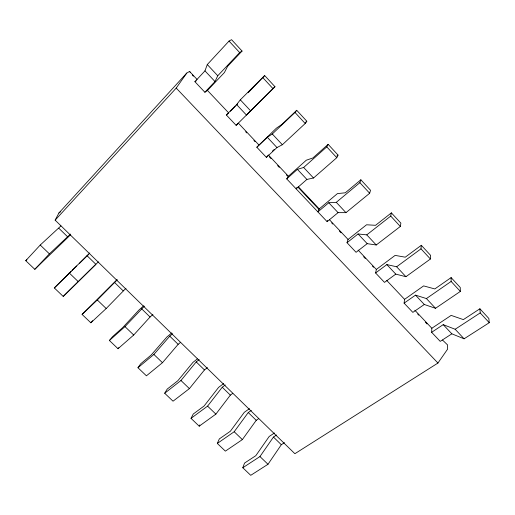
<?xml version="1.0" encoding="UTF-8"?>
<svg xmlns="http://www.w3.org/2000/svg" width="515" height="515" viewBox="0 0 515 515"><rect width="100%" height="100%" fill="white"/><g stroke="black" fill="none" stroke-linecap="round" stroke-linejoin="round"><path stroke-width="0.77" d="M431.84 328.255L451.159 315.392L463.371 319.609L479.896 308.781L488.844 318.476L489.25 322.705L464.092 338.806L451.848 333.829L440.228 341.381L431.654 332.304L431.84 328.255L414.852 310.249M430.405 259.013L430.617 255.382L421.315 245.295L405.247 257.185L395.134 255.389L376.349 269.435L375.596 272.969L384.493 282.387L395.79 274.122L405.936 276.703L430.405 259.013L420.993 248.829L421.315 245.295M404.101 303.142L404.565 299.344L423.626 285.902L434.815 288.941L451.121 277.598L460.243 287.486L460.346 291.419L435.523 308.292L424.296 304.487L415.515 295.134L404.101 303.142L412.837 312.386L424.296 304.487M400.329 226.465L400.876 223.15L391.387 212.869L375.564 225.306L366.558 224.778L348.056 239.449L347.013 242.713L356.071 252.305L367.201 243.666L376.24 244.986L400.329 226.465L390.737 216.081L391.387 212.869M296.923 187.473L296.138 188.857L306.889 179.426L313.513 178.003L336.784 157.687L338.033 155.06L328.152 144.348L312.875 157.976L306.277 160.216L288.4 176.22L286.72 178.892L327.122 221.656L338.072 212.637L345.958 212.65L369.654 193.267L370.536 190.28L360.861 179.786L345.295 192.797L337.441 193.595L319.236 208.903L317.89 211.884L328.776 202.743L336.295 202.331L359.869 182.671L360.861 179.786M204.964 70.864L207.281 64.562L229.033 41.065L231.557 39.674L242.063 51.056L227.578 66.364L224.418 72.544L207.455 90.428L204.867 92.249L194.902 81.698L204.964 70.864L215.006 81.557L204.867 92.249M284.46 442.662L281.319 444.709L267.993 464.285L250.734 475.326L242.79 467.749L244.567 463.056L255.794 455.698L269.184 436.488L274.45 432.986M327.122 221.656L327.617 220.426M258.71 418.605L256.238 420.311L242.353 439.604L225.377 451.14L217.311 443.441L219.326 438.915L230.359 431.235L244.297 412.309L249.479 408.659M215.006 81.557L217.755 75.75L239.668 52.575L242.063 51.056M223.716 383.546L218.624 387.357L204.107 405.987L193.267 414.009L191.014 418.347L199.208 426.175L199.833 424.914M442.546 340.074L447.612 344.973L447.587 349.17L437.943 363.043L294.883 453.709L55.144 220.15L58.903 212.998L186.752 73.079L189.552 71.443L197.065 79.407M286.72 178.892L297.413 169.332L303.65 167.472L326.78 146.865L328.152 144.348M207.448 367.613L204.461 369.931L189.391 388.619L173.034 401.198L164.697 393.248L167.201 389.089L177.842 380.727L192.938 362.399L197.316 358.929M242.79 467.749L259.959 456.554L273.459 437.061L276.587 434.995M180.488 342.398L178.145 344.329L162.463 362.695L146.427 375.815L137.956 367.729L140.717 363.77L151.146 355.054L166.847 337.042L171.759 332.915M55.144 220.15L176.214 88.084L186.752 73.079M305.202 123.503L306.818 121.225L296.73 110.3L281.737 124.533L276.375 128.19L256.818 147.239L266.409 157.39L276.967 147.554L282.355 144.741L305.202 123.503L294.998 112.457L296.73 110.3M217.311 443.441L234.19 431.744L248.256 412.541L251.333 410.384M199.208 426.175L215.882 414.118L230.353 395.127L232.786 393.344M266.409 157.39L267.839 155.543M143.595 305.865L138.999 309.985L122.647 327.649L112.45 336.746L109.412 340.499L118.025 348.719L118.868 347.625M236.63 104.59L240.312 99.839L264.671 75.563L274.965 86.713L236.121 125.332L226.343 114.98L236.63 104.59L246.473 115.077L274.965 86.713M191.014 418.347L207.584 406.135L222.242 387.235L225.267 384.982M248.166 92.7L264.671 75.563M164.697 393.248L180.958 380.501L196.215 361.916L199.189 359.567M137.956 367.729L153.888 354.442L169.77 336.179L172.68 333.739M116.86 279.812L82.091 314.44L90.846 322.789L92.694 320.723M118.025 348.719L133.713 335.02L150.058 317.002L152.929 314.485M109.412 340.499L124.991 326.619L144.387 306.161M70.581 234.718C58.774 246.37 46.646 257.745 34.801 269.319L25.75 260.687L40.234 245.037L60.931 225.924M34.801 269.319L49.408 253.863L70.433 234.093M90.846 322.789L106.193 308.53L125.988 288.239M82.091 314.44L97.322 299.988L117.311 279.78M98.397 261.82L63.229 296.44L54.326 287.949L89.784 252.955M88.586 254.449L79.593 263.262M230.353 111.246L235.349 106.199M236.462 105.079L237.57 103.959M63.229 296.44L95.861 264.279L87.054 255.71M71.064 271.476L54.326 287.949M72.203 270.381L76.748 265.998M236.121 125.332L238.361 123.175L258.826 144.87M256.818 147.239L267.311 137.267L272.293 133.99L294.998 112.457M272.435 151.088L274.199 149.44M305.653 122.306L306.818 121.225M226.343 114.98L228.692 112.927L207.455 90.428M336.855 156.09L338.033 155.06M25.75 260.687L26.857 259.792M347.013 242.713L358.086 233.958L366.764 234.872L376.24 244.986M366.764 234.872L390.737 216.081M58.903 212.998L60.706 211.646M375.596 272.969L386.842 264.594L396.647 266.776L405.936 276.703M396.647 266.776L420.993 248.829M415.515 295.134L426.414 298.565L451.127 281.441L451.121 277.598M431.654 332.304L443.222 324.643L455.157 329.259L464.092 338.806M455.157 329.259L480.205 312.92L479.896 308.781M194.902 81.698L196.254 80.836M40.234 245.037L49.408 253.863M69.19 272.911L78.209 281.589M97.322 299.988L106.193 308.53M124.991 326.619L133.713 335.02M153.888 354.442L162.463 362.695M180.958 380.501L189.391 388.619M207.584 406.135L215.882 414.118M234.19 431.744L242.353 439.604M259.959 456.554L267.993 464.285M58.8 228.222L67.748 236.926M114.517 282.432L123.182 290.859M141.535 308.717L150.058 317.002M169.77 336.179L178.145 344.329M196.215 361.916L204.461 369.931M222.242 387.235L230.353 395.127M248.256 412.541L256.238 420.311M273.459 437.061L281.319 444.709M176.214 88.084L437.943 363.043M268.315 154.931L288.4 176.22M298.269 186.681L319.236 208.903M329.465 219.744L348.056 239.449M358.125 250.123L376.349 269.435M386.771 280.482L404.565 299.344M245.636 131.724L246.743 132.896M253.908 140.486L255.009 141.657M269.345 156.85L270.999 158.601M277.617 165.611L279.272 167.369M286.443 174.958L287.544 176.13M298.018 187.228L318.972 209.431M331.654 222.873L332.754 224.038M339.372 231.055L341.027 232.806M363.635 256.76L365.29 258.511M372.454 266.107L373.555 267.279M417.671 314.021L418.772 315.186M425.39 322.197L427.044 323.954M267.311 137.267L276.967 147.554M297.413 169.332L306.889 179.426M328.776 202.743L338.072 212.637M358.086 233.958L367.201 243.666M386.842 264.594L395.79 274.122M443.222 324.643L451.848 333.829M207.281 64.562L217.755 75.75M240.312 99.839L250.58 110.802M272.293 133.99L282.355 144.741M303.65 167.472L313.513 178.003M336.295 202.331L345.958 212.65M426.414 298.565L435.523 308.292M229.033 41.065L239.668 52.575M262.553 77.347L272.969 88.619M326.78 146.865L336.784 157.687M359.869 182.671L369.654 193.267M451.127 281.441L460.346 291.419M480.205 312.92L489.25 322.705M189.552 71.443L190.499 72.634M192.391 75.016L193.337 76.207"/></g></svg>
